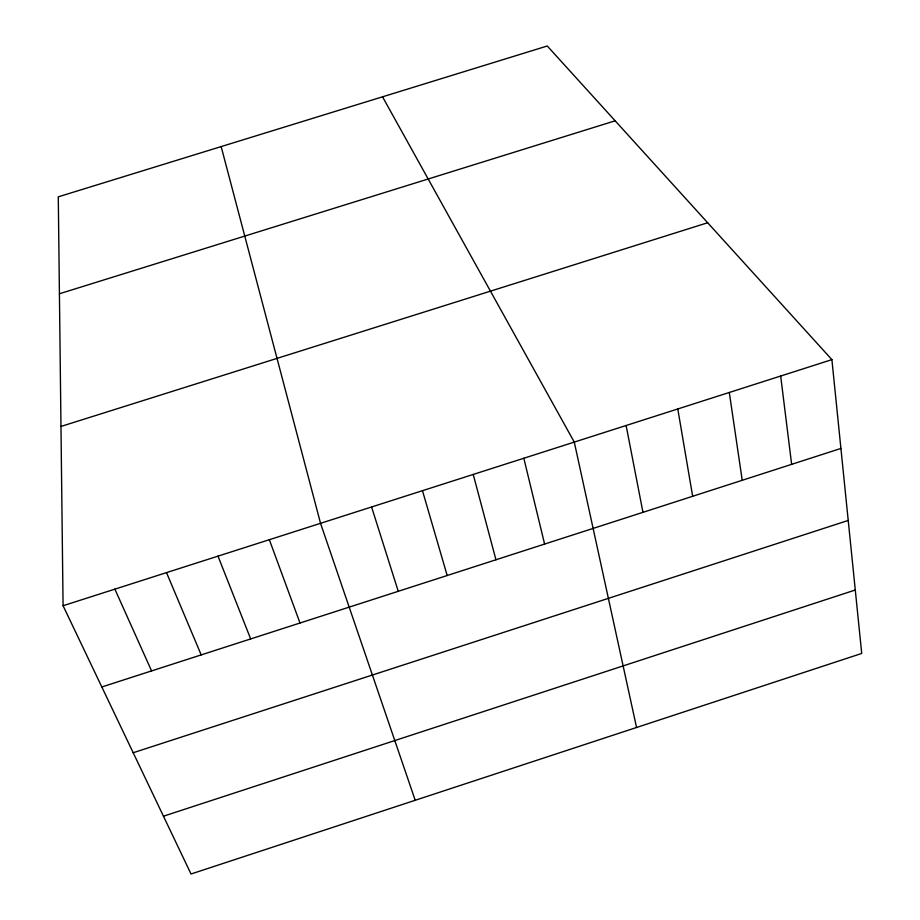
<?xml version="1.0" encoding="UTF-8"?>
<svg xmlns="http://www.w3.org/2000/svg" width="920" height="920" viewBox="0 0 920 920"><rect width="100%" height="100%" fill="white"/><g stroke="black" fill="none" stroke-linecap="round" stroke-linejoin="round"><path stroke-width="1.38" d="M163.461 816.201L855.278 590.007M133.193 752.744L848.217 520.444M101.821 686.975L840.914 448.442M63.077 605.728L831.898 359.639L861.718 653.442L191.026 874L63.077 605.728L58.282 196.834L547.262 46L831.898 359.639M60.973 426.443L707.664 222.743M59.42 293.767L615.158 120.807M382.536 96.818L574.287 442.106L636.559 727.478M114.873 589.145L151.581 670.91M166.52 572.62L201.192 654.902M218.005 556.14L250.665 638.94M269.353 539.707L300 623.012M415.207 800.273L320.539 523.319L221.156 146.59M371.588 506.977L398.256 591.307M422.475 490.693L447.178 575.517M473.225 474.444L495.96 559.774M523.825 458.252L544.606 544.065M626.117 425.511L642.965 512.325M677.787 408.974L692.656 496.294M729.307 392.483L742.221 480.297M780.678 376.038L791.637 464.347"/></g></svg>
